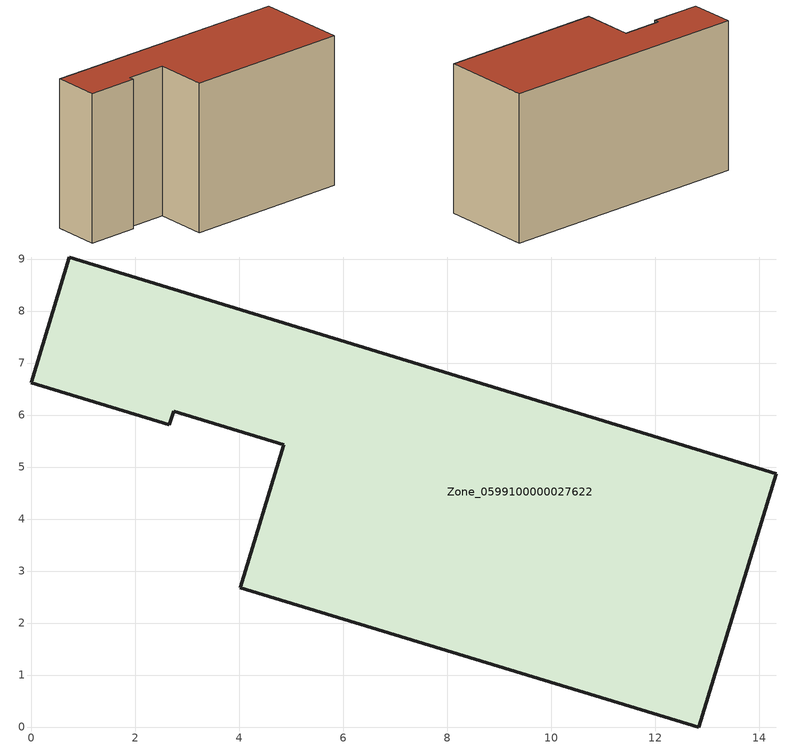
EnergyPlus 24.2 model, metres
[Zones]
Zone_0599100000027622
 floor ground (C_G): 14.33,4.87 12.84,0 4.02,2.68 4.86,5.43 2.74,6.07 2.66,5.81 0,6.62 0.73,9.04 z0
 wall outside (C_F): 0.73,9.04 0,6.62 2.66,5.81 2.74,6.07 4.86,5.43 4.02,2.68 12.84,0 14.33,4.87 0.73,9.04 z0:8.32
 roof outside (C_R): 14.33,4.87 0.73,9.04 0,6.62 2.66,5.81 2.74,6.07 4.86,5.43 4.02,2.68 12.84,0 z8.32
[BUILDING]
Pand.0599100000027622: North Axis=0; Terrain=City; Loads Convergence Tolerance Value=0.04; Temperature Convergence Tolerance Value=0.4; Solar Distribution=FullExterior; Maximum Number of Warmup Days=25; Minimum Number of Warmup Days=1
[Site:Location]
Rotterdam.The.Hague.AP_ZH_NLD Design_Conditions: Latitude=51.96; Longitude=4.45; Time Zone=1; Elevation=-4.5
[SITE:GROUNDTEMPERATURE:BUILDINGSURFACE]
18, 18, 18, 18, 18, 18, 18, 18, 18, 18, 18, 18
[MATERIAL] Thermal Absorptance=0.9; Solar Absorptance=0.7; Visible Absorptance=0.7
Name | Roughness | Thickness | Conductivity | Density | Specific Heat
G.TI.1975-1991 | MediumSmooth | 0.15 | 0.288461 | 540 | 1210
F.TI.1975-1991 | Rough | 0.3 | 0.230769 | 1920 | 840
R.TI.1975-1991 | MediumRough | 0.2 | 0.153846 | 1500 | 1000
[CONSTRUCTION]
C_G: G.TI.1975-1991
C_F: F.TI.1975-1991
C_R: R.TI.1975-1991
[ZONE]
Zone_0599100000027622: Type=1; Multiplier=1; Ceiling Height=Autocalculate; Volume=Autocalculate; Floor Area=autocalculate; Part of Total Floor Area=Yes
[ZONEINFILTRATION:DESIGNFLOWRATE]
Infil_Zone_0599100000027622: Zone or ZoneList or Space or SpaceList=Zone_0599100000027622; Schedule=AlwaysOn; Design Flow Rate Calculation Method=Flow/Area; Flow Rate per Floor Area=0.003; Constant Term Coefficient=1; Temperature Term Coefficient=0; Velocity Term Coefficient=0; Velocity Squared Term Coefficient=0
[HVACTEMPLATE:ZONE:IDEALLOADSAIRSYSTEM]
Zone_0599100000027622: Maximum Heating Supply Air Temperature=50; Minimum Cooling Supply Air Temperature=13; Maximum Heating Supply Air Humidity Ratio=0.0156; Minimum Cooling Supply Air Humidity Ratio=0.0077; Heating Limit=NoLimit; Cooling Limit=NoLimit; Dehumidification Control Type=ConstantSensibleHeatRatio; Cooling Sensible Heat Ratio=0.7; Dehumidification Setpoint=60; Humidification Control Type=None; Humidification Setpoint=30; Outdoor Air Method=None; Outdoor Air Flow Rate per Person=0.00944; Outdoor Air Flow Rate per Zone Floor Area=0; Outdoor Air Flow Rate per Zone=0; Demand Controlled Ventilation Type=None; Outdoor Air Economizer Type=NoEconomizer; Heat Recovery Type=None; Sensible Heat Recovery Effectiveness=0.7; Latent Heat Recovery Effectiveness=0.65
[ZONECONTROL:THERMOSTAT]
ThermostatControl_Zone_0599100000027622: Zone or ZoneList=Zone_0599100000027622; Control Type Schedule=DualSetpointControlType; Control 1=Thermostat_Zone_0599100000027622; Temperature Difference Between Cutout And Setpoint=0
[THERMOSTATSETPOINT:DUALSETPOINT]
Thermostat_Zone_0599100000027622: Heating Setpoint Temperature Schedule=HeatingSetpoint_Zone_0599100000027622; Cooling Setpoint Temperature Schedule=CoolingSetpoint_Zone_0599100000027622
[SCHEDULE:COMPACT]
HeatingSetpoint_Zone_0599100000027622: Through: 12/31, For: AllDays, Until: 24:00, 21
CoolingSetpoint_Zone_0599100000027622: Through: 12/31, For: AllDays, Until: 24:00, 24
DualSetpointControlType: Through: 12/31, For: AllDays, Until: 24:00, 4
AlwaysOn: Through: 12/31, For: AllDays, Until: 24:00, 1
